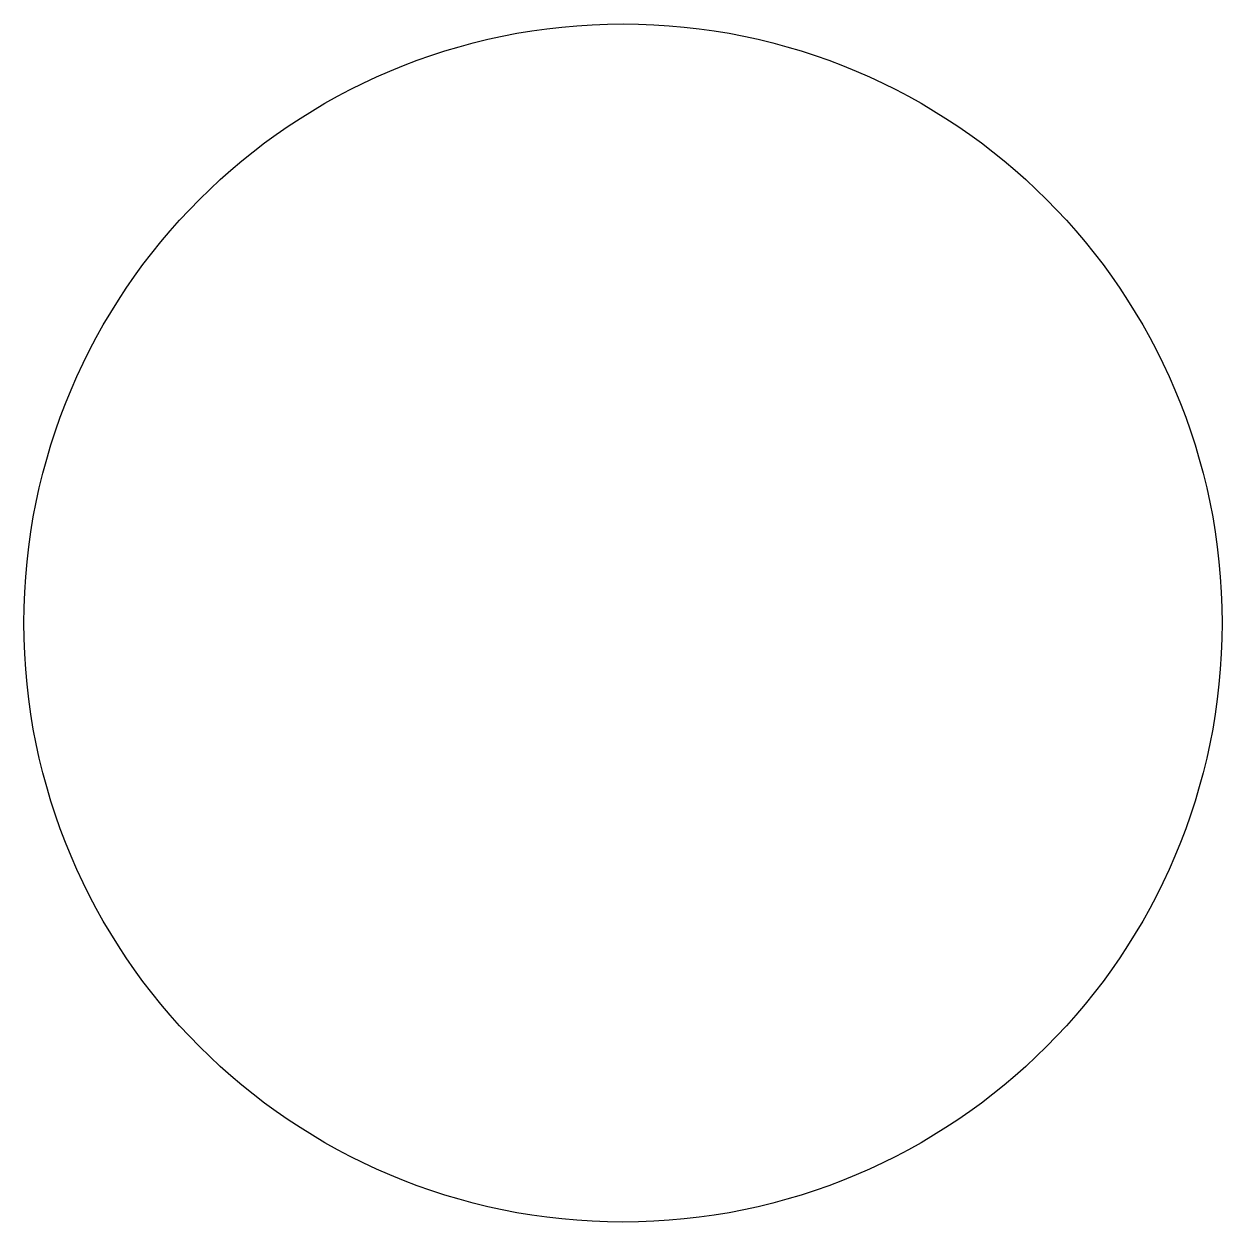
# Model space of a CAD drawing. Header units: millimetres. Extents: x -10 to 10, y -10 to 10.
import ezdxf

# ---------------------------------------------------------------- set-up
doc = ezdxf.new("R2010")
doc.units = ezdxf.units.MM
doc.layers.get('0').update_dxf_attribs({"color": 8, "lineweight": 25, "true_color": 0x808080})

msp = doc.modelspace()

# ---------------------------------------------------------------- linework, layer by layer
msp.add_circle((0, 0), 10)

doc.saveas('drawing.dxf')
